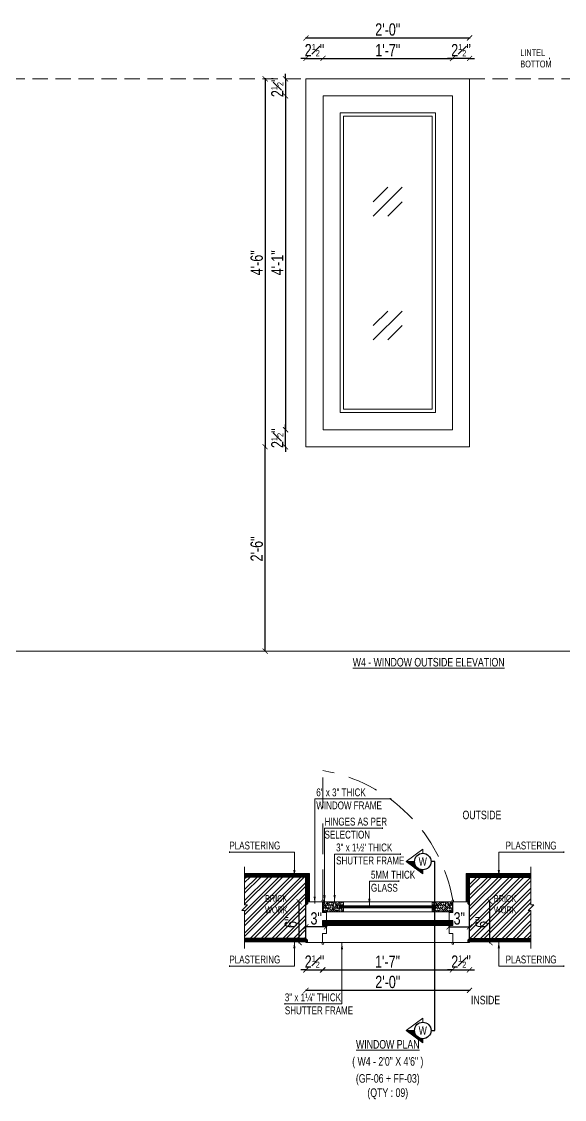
# Model space of a CAD drawing. Header units: inches. Extents: x 3365147 to 3374664, y 1380917 to 1384908.
# Drawn here: x 3372778.9 to 3372858.5, y 1381130.5 to 1381288.7 of the extents above; entities that cross this region are included whole.
import ezdxf
from ezdxf.enums import TextEntityAlignment as Align

# ---------------------------------------------------------------- set-up
doc = ezdxf.new("R2010")
doc.units = ezdxf.units.IN
doc.header["$LTSCALE"] = 18
doc.header["$MEASUREMENT"] = 0
doc.header["$PDSIZE"] = -1
for name, pattern in [('CONTINOUS', [0]), ('DASHDOT', [1, 0.5, -0.25, 0, -0.25]), ('HIDDEN', [0.375, 0.25, -0.125]), ('HIDDEN2', [0.1875, 0.125, -0.0625])]:
    doc.linetypes.add(name, pattern=pattern)
for name, color, linetype, lineweight in [('DETAIL-SECTION ARROW HATCH_BC', 252, 'CONTINOUS', 5), ('DETAIL-SECTION ARROW_BC', 1, 'CONTINOUS', 18), ('DETAIL-SECTION-00_BC', 2, 'DASHDOT', 25), ('DIM-03_BC', 1, 'Continuous', 9), ('FLOOR FINISHED LEVEL_BC', 1, 'Continuous', 20), ('GLASS-00_BC', 140, 'Continuous', 18), ('GLASS-HATCH_BC', 141, 'Continuous', 5), ('GRILL-00_BC', 150, 'CONTINOUS', 18), ('GRILL-HATCH_BC', 252, 'CONTINOUS', 5), ('LINTEL-00_BC', 41, 'HIDDEN2', 13), ('PLASTERING BAND HATCH_BC', 252, 'Continuous', 5), ('PLASTERING BAND-00_BC', 1, 'Continuous', 15), ('TEXT ARROW_BC', 4, 'Continuous', 13), ('TEXT-HEADING_BC', 2, 'Continuous', 25), ('TEXT_BC', 3, 'CONTINOUS', 18), ('TITLE TEXT-01_BC', 1, 'Continuous', 20), ('TITLE TEXT-02_BC', 3, 'Continuous', 18), ('TITLE TEXT-03_BC', 4, 'Continuous', 15), ('WALL-00_BC', 7, 'Continuous', 30), ('WALL-9 inch BRICK HATCH_BC', 22, 'Continuous', 0), ('WALL-ZIGZAG LINE_BC', 3, 'Continuous', 13), ('WINDOWS-00_BC', 30, 'Continuous', 18), ('WINDOWS-SHUTTER_BC', 40, 'Continuous', 9), ('WINDOWS-THIN_BC', 252, 'Continuous', 5)]:
    doc.layers.add(name, color=color, linetype=linetype, lineweight=lineweight)
doc.styles.add('BC-TEXT_GENERAL', font='swisscl.ttf')
doc.styles.add('BC-WALL_DIM', font='swisscl.ttf')
doc.styles.add('BC_ROOM _DIM', font='swisscl.ttf')
doc.styles.add('DIM_BC', font='swisscl.ttf')
doc.dimstyles.new('BC-RD2', dxfattribs={"dimscale": 0.8, "dimtxt": 6, "dimasz": 2.5, "dimexe": 4.5, "dimexo": 0, "dimgap": 1, "dimtad": 1, "dimdec": 4, "dimzin": 3, "dimdsep": 46, "dimlunit": 4, "dimtxsty": 'BC_ROOM _DIM', "dimblk": 'ARCHTICK', "dimcen": 0.0625, "dimdle": 0.25, "dimse1": 1, "dimse2": 1, "dimclrd": 8, "dimclre": 4, "dimclrt": 256, "dimadec": 0, "dimazin": 0, "dimtfac": 0.5, "dimtdec": 4, "dimtix": 1, "dimtofl": 0, "dimtmove": 2, "dimatfit": 2, "dimfxl": 0, "dimfrac": 1, "dimtolj": 1, "dimtzin": 1, "dimarcsym": 0})
doc.dimstyles.new('WALL DIM-02_BC', dxfattribs={"dimtxt": 4, "dimasz": 2, "dimexe": 4.5, "dimexo": 0, "dimgap": 1, "dimtad": 1, "dimdec": 1, "dimzin": 0, "dimdsep": 46, "dimlunit": 4, "dimtxsty": 'BC-WALL_DIM', "dimblk": 'ARCHTICK', "dimcen": 0.0625, "dimdle": 0.25, "dimse1": 1, "dimse2": 1, "dimclrd": 7, "dimclre": 4, "dimclrt": 256, "dimadec": 0, "dimazin": 0, "dimtfac": 0.5, "dimtdec": 1, "dimtix": 1, "dimtofl": 0, "dimtmove": 2, "dimatfit": 2, "dimfxl": 0, "dimfrac": 1, "dimtolj": 1, "dimtzin": 1, "dimlwd": -1, "dimarcsym": 0})

# ---------------------------------------------------------------- blocks, each defined once
blk = doc.blocks.new('ARCHTICK')
at = {"color": 0, "const_width": 0.15}
blk.add_lwpolyline([(-0.5, -0.5), (0.5, 0.5)], dxfattribs=at)
blk = doc.blocks.new('*D1512')
at = {"layer": 'Defpoints', "color": 0, "transparency": 16777216}
for p in [(3372820.59, 1381153.52), (3372823.09, 1381153.52), (3372823.09, 1381149.52)]:
    blk.add_point(p, dxfattribs=at)
at = {"layer": 'DIM-03_BC', "color": 254, "lineweight": -2, "transparency": 16777216}
for p, q in [((3372820.59, 1381149.52), (3372819.84, 1381149.52)), ((3372820.59, 1381149.52), (3372823.09, 1381149.52)), ((3372823.09, 1381149.52), (3372823.84, 1381149.52))]:
    blk.add_line(p, q, dxfattribs=at)
at = {"layer": 'DIM-03_BC', "color": 254, "lineweight": -2, "transparency": 16777216, "xscale": 0.75, "yscale": 0.75, "zscale": 0.75}
blk.add_blockref('ARCHTICK', (3372820.59, 1381149.52), dxfattribs=at)
at = {"layer": 'DIM-03_BC', "color": 254, "lineweight": -2, "transparency": 16777216, "xscale": 0.75, "yscale": 0.75, "zscale": 0.75, "rotation": 180}
blk.add_blockref('ARCHTICK', (3372823.09, 1381149.52), dxfattribs=at)
at = {"layer": 'DIM-03_BC', "transparency": 16777216, "insert": (3372821.84, 1381150.73), "char_height": 1.8, "attachment_point": 5, "style": 'BC_ROOM _DIM'}
blk.add_mtext('\\A1;2{\\H0.5x;\\S1#2;}"', dxfattribs=at)
blk = doc.blocks.new('_ArchTick')
at = {"color": 0, "linetype": 'ByBlock', "const_width": 0.15}
blk.add_lwpolyline([(-0.5, -0.5), (0.5, 0.5)], dxfattribs=at)
blk = doc.blocks.new('*D1513')
at = {"layer": 'Defpoints', "color": 0, "transparency": 16777216}
for p in [(3372819.59, 1381159.52), (3372820.84, 1381159.52), (3372820.59, 1381153.52)]:
    blk.add_point(p, dxfattribs=at)
at = {"layer": 'DIM-03_BC', "color": 254, "lineweight": -2, "transparency": 16777216}
blk.add_line((3372819.59, 1381153.45), (3372819.59, 1381159.6), dxfattribs=at)
at = {"layer": 'DIM-03_BC', "color": 254, "lineweight": -2, "transparency": 16777216, "xscale": 0.75, "yscale": 0.75, "zscale": 0.75}
for p, rotation in [((3372819.59, 1381159.52), 90), ((3372819.59, 1381153.52), 270)]:
    blk.add_blockref('ARCHTICK', p, dxfattribs=dict(at, rotation=rotation))
at = {"layer": 'DIM-03_BC', "transparency": 16777216, "insert": (3372818.37, 1381156.52), "char_height": 1.8, "attachment_point": 5, "rotation": 90, "style": 'BC_ROOM _DIM'}
blk.add_mtext('\\A1;6"', dxfattribs=at)
blk = doc.blocks.new('*D1514')
at = {"layer": 'Defpoints', "color": 0, "transparency": 16777216}
for p in [(3372820.59, 1381155.84), (3372820.59, 1381154.84), (3372823.59, 1381154.84)]:
    blk.add_point(p, dxfattribs=at)
at = {"layer": 'DIM-03_BC', "color": 254, "lineweight": -2, "transparency": 16777216}
blk.add_line((3372823.67, 1381155.84), (3372820.52, 1381155.84), dxfattribs=at)
at = {"layer": 'DIM-03_BC', "color": 254, "lineweight": -2, "transparency": 16777216, "xscale": 0.75, "yscale": 0.75, "zscale": 0.75, "rotation": 180}
blk.add_blockref('ARCHTICK', (3372820.59, 1381155.84), dxfattribs=at)
at = {"layer": 'DIM-03_BC', "color": 254, "lineweight": -2, "transparency": 16777216, "xscale": 0.75, "yscale": 0.75, "zscale": 0.75}
blk.add_blockref('ARCHTICK', (3372823.59, 1381155.84), dxfattribs=at)
at = {"layer": 'DIM-03_BC', "transparency": 16777216, "insert": (3372822.09, 1381157.06), "char_height": 1.8, "attachment_point": 5, "style": 'BC_ROOM _DIM'}
blk.add_mtext('\\A1;3"', dxfattribs=at)
blk = doc.blocks.new('*D1515')
at = {"layer": 'Defpoints', "color": 0, "transparency": 16777216}
for p in [(3372844.34, 1381159.52), (3372847.59, 1381159.52), (3372844.59, 1381153.52)]:
    blk.add_point(p, dxfattribs=at)
at = {"layer": 'DIM-03_BC', "color": 254, "lineweight": -2, "transparency": 16777216}
blk.add_line((3372847.59, 1381153.45), (3372847.59, 1381159.6), dxfattribs=at)
at = {"layer": 'DIM-03_BC', "color": 254, "lineweight": -2, "transparency": 16777216, "xscale": 0.75, "yscale": 0.75, "zscale": 0.75}
for p, rotation in [((3372847.59, 1381159.52), 90), ((3372847.59, 1381153.52), 270)]:
    blk.add_blockref('ARCHTICK', p, dxfattribs=dict(at, rotation=rotation))
at = {"layer": 'DIM-03_BC', "transparency": 16777216, "insert": (3372846.37, 1381156.52), "char_height": 1.8, "attachment_point": 5, "rotation": 90, "style": 'BC_ROOM _DIM'}
blk.add_mtext('\\A1;6"', dxfattribs=at)
blk = doc.blocks.new('*D1516')
at = {"layer": 'Defpoints', "color": 0, "transparency": 16777216}
for p in [(3372842.09, 1381153.52), (3372844.59, 1381153.52), (3372844.59, 1381149.52)]:
    blk.add_point(p, dxfattribs=at)
at = {"layer": 'DIM-03_BC', "color": 254, "lineweight": -2, "transparency": 16777216}
for p, q in [((3372842.09, 1381149.52), (3372841.34, 1381149.52)), ((3372842.09, 1381149.52), (3372844.59, 1381149.52)), ((3372844.59, 1381149.52), (3372845.34, 1381149.52))]:
    blk.add_line(p, q, dxfattribs=at)
at = {"layer": 'DIM-03_BC', "color": 254, "lineweight": -2, "transparency": 16777216, "xscale": 0.75, "yscale": 0.75, "zscale": 0.75}
blk.add_blockref('ARCHTICK', (3372842.09, 1381149.52), dxfattribs=at)
at = {"layer": 'DIM-03_BC', "color": 254, "lineweight": -2, "transparency": 16777216, "xscale": 0.75, "yscale": 0.75, "zscale": 0.75, "rotation": 180}
blk.add_blockref('ARCHTICK', (3372844.59, 1381149.52), dxfattribs=at)
at = {"layer": 'DIM-03_BC', "transparency": 16777216, "insert": (3372843.34, 1381150.73), "char_height": 1.8, "attachment_point": 5, "style": 'BC_ROOM _DIM'}
blk.add_mtext('\\A1;2{\\H0.5x;\\S1#2;}"', dxfattribs=at)
blk = doc.blocks.new('*D1517')
at = {"layer": 'Defpoints', "color": 0, "transparency": 16777216}
for p in [(3372823.09, 1381283.3), (3372820.59, 1381280.3), (3372823.09, 1381277.8)]:
    blk.add_point(p, dxfattribs=at)
at = {"layer": 'DIM-03_BC', "color": 254, "lineweight": -2, "transparency": 16777216}
for p, q in [((3372820.59, 1381283.3), (3372819.84, 1381283.3)), ((3372820.59, 1381283.3), (3372823.09, 1381283.3)), ((3372823.09, 1381283.3), (3372823.84, 1381283.3))]:
    blk.add_line(p, q, dxfattribs=at)
at = {"layer": 'DIM-03_BC', "color": 254, "lineweight": -2, "transparency": 16777216, "xscale": 0.75, "yscale": 0.75, "zscale": 0.75}
blk.add_blockref('ARCHTICK', (3372820.59, 1381283.3), dxfattribs=at)
at = {"layer": 'DIM-03_BC', "color": 254, "lineweight": -2, "transparency": 16777216, "xscale": 0.75, "yscale": 0.75, "zscale": 0.75, "rotation": 180}
blk.add_blockref('ARCHTICK', (3372823.09, 1381283.3), dxfattribs=at)
at = {"layer": 'DIM-03_BC', "transparency": 16777216, "insert": (3372821.84, 1381284.51), "char_height": 1.8, "attachment_point": 5, "style": 'BC_ROOM _DIM'}
blk.add_mtext('\\A1;2{\\H0.5x;\\S1#2;}"', dxfattribs=at)
blk = doc.blocks.new('*D1518')
at = {"layer": 'Defpoints', "color": 0, "transparency": 16777216}
for p in [(3372842.09, 1381283.3), (3372823.09, 1381277.8), (3372842.09, 1381277.8)]:
    blk.add_point(p, dxfattribs=at)
at = {"layer": 'DIM-03_BC', "color": 254, "lineweight": -2, "transparency": 16777216}
blk.add_line((3372823.02, 1381283.3), (3372842.17, 1381283.3), dxfattribs=at)
at = {"layer": 'DIM-03_BC', "color": 254, "lineweight": -2, "transparency": 16777216, "xscale": 0.75, "yscale": 0.75, "zscale": 0.75, "rotation": 180}
blk.add_blockref('ARCHTICK', (3372823.09, 1381283.3), dxfattribs=at)
at = {"layer": 'DIM-03_BC', "color": 254, "lineweight": -2, "transparency": 16777216, "xscale": 0.75, "yscale": 0.75, "zscale": 0.75}
blk.add_blockref('ARCHTICK', (3372842.09, 1381283.3), dxfattribs=at)
at = {"layer": 'DIM-03_BC', "transparency": 16777216, "insert": (3372832.59, 1381284.5), "char_height": 1.8, "attachment_point": 5, "style": 'BC_ROOM _DIM'}
blk.add_mtext('\\A1;1\'-7"', dxfattribs=at)
blk = doc.blocks.new('*D1519')
at = {"layer": 'Defpoints', "color": 0, "transparency": 16777216}
for p in [(3372844.59, 1381286.3), (3372820.59, 1381280.3), (3372844.59, 1381280.3)]:
    blk.add_point(p, dxfattribs=at)
at = {"layer": 'DIM-03_BC', "color": 254, "lineweight": -2, "transparency": 16777216}
blk.add_line((3372820.52, 1381286.3), (3372844.67, 1381286.3), dxfattribs=at)
at = {"layer": 'DIM-03_BC', "color": 254, "lineweight": -2, "transparency": 16777216, "xscale": 0.75, "yscale": 0.75, "zscale": 0.75, "rotation": 180}
blk.add_blockref('ARCHTICK', (3372820.59, 1381286.3), dxfattribs=at)
at = {"layer": 'DIM-03_BC', "color": 254, "lineweight": -2, "transparency": 16777216, "xscale": 0.75, "yscale": 0.75, "zscale": 0.75}
blk.add_blockref('ARCHTICK', (3372844.59, 1381286.3), dxfattribs=at)
at = {"layer": 'DIM-03_BC', "transparency": 16777216, "insert": (3372832.59, 1381287.53), "char_height": 1.8, "attachment_point": 5, "style": 'BC_ROOM _DIM'}
blk.add_mtext('\\A1;2\'-0"', dxfattribs=at)
blk = doc.blocks.new('*D1520')
at = {"layer": 'Defpoints', "color": 0, "transparency": 16777216}
for p in [(3372820.59, 1381280.3), (3372817.59, 1381277.8), (3372823.09, 1381277.8)]:
    blk.add_point(p, dxfattribs=at)
at = {"layer": 'DIM-03_BC', "color": 254, "lineweight": -2, "transparency": 16777216}
for p, q in [((3372817.59, 1381280.3), (3372817.59, 1381281.05)), ((3372817.59, 1381280.3), (3372817.59, 1381277.8)), ((3372817.59, 1381277.8), (3372817.59, 1381277.05))]:
    blk.add_line(p, q, dxfattribs=at)
at = {"layer": 'DIM-03_BC', "color": 254, "lineweight": -2, "transparency": 16777216, "xscale": 0.75, "yscale": 0.75, "zscale": 0.75}
for p, rotation in [((3372817.59, 1381280.3), 270), ((3372817.59, 1381277.8), 90)]:
    blk.add_blockref('ARCHTICK', p, dxfattribs=dict(at, rotation=rotation))
at = {"layer": 'DIM-03_BC', "transparency": 16777216, "insert": (3372816.39, 1381279.05), "char_height": 1.8, "attachment_point": 5, "rotation": 90, "style": 'BC_ROOM _DIM'}
blk.add_mtext('\\A1;2{\\H0.5x;\\S1#2;}"', dxfattribs=at)
blk = doc.blocks.new('*D1521')
at = {"layer": 'Defpoints', "color": 0, "transparency": 16777216}
for p in [(3372823.09, 1381277.8), (3372817.59, 1381228.8), (3372823.09, 1381228.8)]:
    blk.add_point(p, dxfattribs=at)
at = {"layer": 'DIM-03_BC', "color": 254, "lineweight": -2, "transparency": 16777216}
blk.add_line((3372817.59, 1381277.88), (3372817.59, 1381228.73), dxfattribs=at)
at = {"layer": 'DIM-03_BC', "color": 254, "lineweight": -2, "transparency": 16777216, "xscale": 0.75, "yscale": 0.75, "zscale": 0.75}
for p, rotation in [((3372817.59, 1381277.8), 90), ((3372817.59, 1381228.8), 270)]:
    blk.add_blockref('ARCHTICK', p, dxfattribs=dict(at, rotation=rotation))
at = {"layer": 'DIM-03_BC', "transparency": 16777216, "insert": (3372816.39, 1381253.3), "char_height": 1.8, "attachment_point": 5, "rotation": 90, "style": 'BC_ROOM _DIM'}
blk.add_mtext('\\A1;4\'-1"', dxfattribs=at)
blk = doc.blocks.new('*D1522')
at = {"layer": 'Defpoints', "color": 0, "transparency": 16777216}
for p in [(3372820.59, 1381280.3), (3372814.59, 1381226.3), (3372820.59, 1381226.3)]:
    blk.add_point(p, dxfattribs=at)
at = {"layer": 'DIM-03_BC', "color": 254, "lineweight": -2, "transparency": 16777216}
blk.add_line((3372814.59, 1381280.38), (3372814.59, 1381226.23), dxfattribs=at)
at = {"layer": 'DIM-03_BC', "color": 254, "lineweight": -2, "transparency": 16777216, "xscale": 0.75, "yscale": 0.75, "zscale": 0.75}
for p, rotation in [((3372814.59, 1381280.3), 90), ((3372814.59, 1381226.3), 270)]:
    blk.add_blockref('ARCHTICK', p, dxfattribs=dict(at, rotation=rotation))
at = {"layer": 'DIM-03_BC', "transparency": 16777216, "insert": (3372813.37, 1381253.3), "char_height": 1.8, "attachment_point": 5, "rotation": 90, "style": 'BC_ROOM _DIM'}
blk.add_mtext('\\A1;4\'-6"', dxfattribs=at)
blk = doc.blocks.new('*D1523')
at = {"layer": 'Defpoints', "color": 0, "transparency": 16777216}
for p in [(3372817.59, 1381228.8), (3372823.09, 1381228.8), (3372820.59, 1381226.3)]:
    blk.add_point(p, dxfattribs=at)
at = {"layer": 'DIM-03_BC', "color": 254, "lineweight": -2, "transparency": 16777216}
for p, q in [((3372817.59, 1381228.8), (3372817.59, 1381229.55)), ((3372817.59, 1381226.3), (3372817.59, 1381228.8)), ((3372817.59, 1381226.3), (3372817.59, 1381225.55))]:
    blk.add_line(p, q, dxfattribs=at)
at = {"layer": 'DIM-03_BC', "color": 254, "lineweight": -2, "transparency": 16777216, "xscale": 0.75, "yscale": 0.75, "zscale": 0.75}
for p, rotation in [((3372817.59, 1381228.8), 270), ((3372817.59, 1381226.3), 90)]:
    blk.add_blockref('ARCHTICK', p, dxfattribs=dict(at, rotation=rotation))
at = {"layer": 'DIM-03_BC', "transparency": 16777216, "insert": (3372816.39, 1381227.55), "char_height": 1.8, "attachment_point": 5, "rotation": 90, "style": 'BC_ROOM _DIM'}
blk.add_mtext('\\A1;2{\\H0.5x;\\S1#2;}"', dxfattribs=at)
blk = doc.blocks.new('*D1524')
at = {"layer": 'Defpoints', "color": 0, "transparency": 16777216}
for p in [(3372814.59, 1381226.3), (3372820.59, 1381226.3), (3372820.59, 1381196.3)]:
    blk.add_point(p, dxfattribs=at)
at = {"layer": 'DIM-03_BC', "color": 254, "lineweight": -2, "transparency": 16777216}
blk.add_line((3372814.59, 1381196.23), (3372814.59, 1381226.38), dxfattribs=at)
at = {"layer": 'DIM-03_BC', "color": 254, "lineweight": -2, "transparency": 16777216, "xscale": 0.75, "yscale": 0.75, "zscale": 0.75}
for p, rotation in [((3372814.59, 1381226.3), 90), ((3372814.59, 1381196.3), 270)]:
    blk.add_blockref('ARCHTICK', p, dxfattribs=dict(at, rotation=rotation))
at = {"layer": 'DIM-03_BC', "transparency": 16777216, "insert": (3372813.37, 1381211.3), "char_height": 1.8, "attachment_point": 5, "rotation": 90, "style": 'BC_ROOM _DIM'}
blk.add_mtext('\\A1;2\'-6"', dxfattribs=at)
blk = doc.blocks.new('*D1525')
at = {"layer": 'Defpoints', "color": 0, "transparency": 16777216}
for p in [(3372842.09, 1381283.3), (3372844.59, 1381280.3), (3372842.09, 1381277.8)]:
    blk.add_point(p, dxfattribs=at)
at = {"layer": 'DIM-03_BC', "color": 254, "lineweight": -2, "transparency": 16777216}
for p, q in [((3372842.09, 1381283.3), (3372841.34, 1381283.3)), ((3372844.59, 1381283.3), (3372842.09, 1381283.3)), ((3372844.59, 1381283.3), (3372845.34, 1381283.3))]:
    blk.add_line(p, q, dxfattribs=at)
at = {"layer": 'DIM-03_BC', "color": 254, "lineweight": -2, "transparency": 16777216, "xscale": 0.75, "yscale": 0.75, "zscale": 0.75}
blk.add_blockref('ARCHTICK', (3372842.09, 1381283.3), dxfattribs=at)
at = {"layer": 'DIM-03_BC', "color": 254, "lineweight": -2, "transparency": 16777216, "xscale": 0.75, "yscale": 0.75, "zscale": 0.75, "rotation": 180}
blk.add_blockref('ARCHTICK', (3372844.59, 1381283.3), dxfattribs=at)
at = {"layer": 'DIM-03_BC', "transparency": 16777216, "insert": (3372843.34, 1381284.51), "char_height": 1.8, "attachment_point": 5, "style": 'BC_ROOM _DIM'}
blk.add_mtext('\\A1;2{\\H0.5x;\\S1#2;}"', dxfattribs=at)
blk = doc.blocks.new('*D1505')
at = {"layer": 'Defpoints', "color": 0, "transparency": 16777216}
for p in [(3372820.59, 1381153.52), (3372844.59, 1381153.52), (3372844.59, 1381146.52)]:
    blk.add_point(p, dxfattribs=at)
at = {"layer": 'DIM-03_BC', "color": 254, "lineweight": -2, "transparency": 16777216}
blk.add_line((3372820.52, 1381146.52), (3372844.67, 1381146.52), dxfattribs=at)
at = {"layer": 'DIM-03_BC', "color": 254, "lineweight": -2, "transparency": 16777216, "xscale": 0.75, "yscale": 0.75, "zscale": 0.75, "rotation": 180}
blk.add_blockref('ARCHTICK', (3372820.59, 1381146.52), dxfattribs=at)
at = {"layer": 'DIM-03_BC', "color": 254, "lineweight": -2, "transparency": 16777216, "xscale": 0.75, "yscale": 0.75, "zscale": 0.75}
blk.add_blockref('ARCHTICK', (3372844.59, 1381146.52), dxfattribs=at)
at = {"layer": 'DIM-03_BC', "transparency": 16777216, "insert": (3372832.59, 1381147.74), "char_height": 1.8, "attachment_point": 5, "style": 'BC_ROOM _DIM'}
blk.add_mtext('\\A1;2\'-0"', dxfattribs=at)
blk = doc.blocks.new('*U1485')
at = {"layer": 'DETAIL-SECTION ARROW HATCH_BC', "linetype": 'Continuous'}
h = blk.add_hatch(dxfattribs=at)
h.set_pattern_fill('ANSI31', color=256, scale=0.064516, angle=-270, style=0)
h.set_pattern_definition([(135, (8.431633, 21.679937), (-0.0057024626, -0.0057024626), [])])
h.paths.add_polyline_path([(-0.287, 3.677), (-0.287, 3.774, -0.414214), (-0.481, 3.967), (-0.674, 3.967)])
h = blk.add_hatch(dxfattribs=at)
h.set_pattern_fill('ANSI31', color=256, scale=0.064516, angle=-270, style=0)
h.set_pattern_definition([(135, (8.431633, 17.712754), (-0.0057024626, -0.0057024626), [])])
h.paths.add_polyline_path([(-0.287, -0.29), (-0.287, -0.194, -0.414214), (-0.481, 0), (-0.674, 0)])
at = {"linetype": 'Continuous'}
for p, q in [((0, 3.967), (-0.094, 3.967)), ((-0.094, 0), (0, 0))]:
    blk.add_line(p, q, dxfattribs=at)
blk.add_line((0, 0), (0, 3.967))
at = {"linetype": 'CONTINOUS'}
for centre in [(-0.287, 3.967), (-0.287, 0)]:
    blk.add_circle(centre, 0.194, dxfattribs=at)
at = {"layer": 'DETAIL-SECTION ARROW_BC'}
for p, q in [((-0.481, 3.967), (-0.674, 3.967)), ((-0.481, 0), (-0.674, 0))]:
    blk.add_line(p, q, dxfattribs=at)
for points in [[(-0.287, 4.161), (-0.287, 4.258), (-0.674, 3.967), (-0.287, 3.677), (-0.287, 3.774)], [(-0.287, 0.194), (-0.287, 0.29), (-0.674, 0), (-0.287, -0.29), (-0.287, -0.194)]]:
    blk.add_lwpolyline(points, dxfattribs=at)
at = {"linetype": 'CONTINOUS', "style": 'DIM_BC'}
for tag, p in [('2', (-0.287, 3.967)), ('1', (-0.287, 0))]:
    blk.add_attdef(tag, text='', height=0.2, rotation=360, dxfattribs=at).set_placement(p, align=Align.MIDDLE_CENTER)
blk = doc.blocks.new('*D1535')
at = {"layer": 'Defpoints', "color": 0, "transparency": 16777216}
for p in [(3372844.59, 1381155.84), (3372841.59, 1381154.84), (3372844.59, 1381154.84)]:
    blk.add_point(p, dxfattribs=at)
at = {"layer": 'DIM-03_BC', "color": 254, "lineweight": -2, "transparency": 16777216}
blk.add_line((3372841.52, 1381155.84), (3372844.67, 1381155.84), dxfattribs=at)
at = {"layer": 'DIM-03_BC', "color": 254, "lineweight": -2, "transparency": 16777216, "xscale": 0.75, "yscale": 0.75, "zscale": 0.75, "rotation": 180}
blk.add_blockref('ARCHTICK', (3372841.59, 1381155.84), dxfattribs=at)
at = {"layer": 'DIM-03_BC', "color": 254, "lineweight": -2, "transparency": 16777216, "xscale": 0.75, "yscale": 0.75, "zscale": 0.75}
blk.add_blockref('ARCHTICK', (3372844.59, 1381155.84), dxfattribs=at)
at = {"layer": 'DIM-03_BC', "transparency": 16777216, "insert": (3372843.09, 1381157.06), "char_height": 1.8, "attachment_point": 5, "style": 'BC_ROOM _DIM'}
blk.add_mtext('\\A1;3"', dxfattribs=at)
blk = doc.blocks.new('*D1536')
at = {"layer": 'Defpoints', "color": 0, "transparency": 16777216}
for p in [(3372823.03, 1381154.84), (3372842.09, 1381153.52), (3372842.09, 1381149.52)]:
    blk.add_point(p, dxfattribs=at)
at = {"layer": 'DIM-03_BC', "color": 254, "lineweight": -2, "transparency": 16777216}
blk.add_line((3372822.96, 1381149.52), (3372842.17, 1381149.52), dxfattribs=at)
at = {"layer": 'DIM-03_BC', "color": 254, "lineweight": -2, "transparency": 16777216, "xscale": 0.75, "yscale": 0.75, "zscale": 0.75, "rotation": 180}
blk.add_blockref('ARCHTICK', (3372823.03, 1381149.52), dxfattribs=at)
at = {"layer": 'DIM-03_BC', "color": 254, "lineweight": -2, "transparency": 16777216, "xscale": 0.75, "yscale": 0.75, "zscale": 0.75}
blk.add_blockref('ARCHTICK', (3372842.09, 1381149.52), dxfattribs=at)
at = {"layer": 'DIM-03_BC', "transparency": 16777216, "insert": (3372832.56, 1381150.72), "char_height": 1.8, "attachment_point": 5, "style": 'BC_ROOM _DIM'}
blk.add_mtext('\\A1;1\'-7"', dxfattribs=at)

msp = doc.modelspace()

# ---------------------------------------------------------------- hatches: boundary and pattern name
at = {"layer": 'GLASS-HATCH_BC', "transparency": 33554687}
h = msp.add_hatch(dxfattribs=at)
h.set_pattern_fill('ANSI31', color=256, scale=0.75, angle=-180)
h.set_pattern_definition([(225, (3131453.86494, 1277056.63047), (0.066291260736, -0.066291260736), [])])
h.paths.add_polyline_path([(3372839.59417, 1381158.64796), (3372839.59417, 1381158.89796), (3372825.59417, 1381158.89796), (3372825.59417, 1381158.64796)])
at = {"layer": 'GRILL-HATCH_BC', "transparency": 33554687}
h = msp.add_hatch(dxfattribs=at)
h.set_pattern_fill('ANSI31', color=256)
h.set_pattern_definition([(45, (3614284.91949, 1485260.47795), (-0.08838834765, 0.08838834765), [])])
h.paths.add_polyline_path([(3372842.15667, 1381156.02296), (3372842.15667, 1381156.77296), (3372823.03167, 1381156.77296), (3372823.03167, 1381156.02296)])
at = {"layer": 'PLASTERING BAND HATCH_BC', "transparency": 33554687}
h = msp.add_hatch(dxfattribs=at)
h.set_pattern_fill('ANSI31', color=256)
h.set_pattern_definition([(45, (3372816.86915, 1381153.9178), (-0.0883883, 0.0883883), [])])
h.paths.add_polyline_path([(3372811.59417, 1381154.14796), (3372811.59417, 1381153.64796), (3372820.59417, 1381153.64796), (3372820.83417, 1381153.64796), (3372820.83417, 1381153.89796), (3372820.59417, 1381154.14796)])
h.paths.add_polyline_path([(3372820.59417, 1381159.02296), (3372820.84417, 1381159.27296), (3372820.84417, 1381159.52296), (3372821.09417, 1381159.52296), (3372821.09417, 1381163.64796), (3372811.59417, 1381163.64796), (3372811.59417, 1381163.14796), (3372820.59417, 1381163.14796)])
h = msp.add_hatch(dxfattribs=at)
h.set_pattern_fill('ANSI31', color=256, angle=90)
h.set_pattern_definition([(135, (3373981.14113, 1384356.33657), (-0.0883883476, -0.0883883476), [])])
h.paths.add_polyline_path([(3372844.34417, 1381159.27296), (3372844.59417, 1381159.02296), (3372844.59417, 1381163.14796), (3372853.59417, 1381163.14796), (3372853.59417, 1381163.64796), (3372844.09417, 1381163.64796), (3372844.09417, 1381159.52296), (3372844.34417, 1381159.52296)])
h = msp.add_hatch(dxfattribs=at)
h.set_pattern_fill('ANSI31', color=256)
h.set_pattern_definition([(45, (3373981.14113, 1384356.33657), (-0.0883883476, 0.0883883476), [])])
h.paths.add_polyline_path([(3372853.59417, 1381154.14796), (3372844.59417, 1381154.14796), (3372844.35417, 1381153.89796), (3372844.35417, 1381153.64796), (3372844.59417, 1381153.64796), (3372853.59417, 1381153.64796)])
at = {"layer": 'WALL-9 inch BRICK HATCH_BC', "transparency": 33554687}
h = msp.add_hatch(dxfattribs=at)
h.set_pattern_fill('ANSI32', color=256, scale=3)
h.set_pattern_definition([(45, (3373619.5105, 1378303.5684), (-0.79549513, 0.79549513), []), (45, (3373620.0408, 1378303.5684), (-0.79549513, 0.79549513), [])])
h.paths.add_polyline_path([(3372811.17229, 1381158.22608), (3372811.59417, 1381158.22608), (3372811.59417, 1381154.14796), (3372820.59417, 1381154.14796), (3372820.59417, 1381163.14796), (3372811.59417, 1381163.14796), (3372811.59417, 1381159.06983), (3372812.01604, 1381159.06983)])
h = msp.add_hatch(dxfattribs=at)
h.set_pattern_fill('ANSI32', color=256, scale=3)
h.set_pattern_definition([(45, (3372458.9635, 1375101.3798), (-0.79549513, 0.79549513), []), (45, (3372459.4939, 1375101.3798), (-0.79549513, 0.79549513), [])])
h.paths.add_polyline_path([(3372853.59417, 1381158.22608), (3372853.17229, 1381158.22608), (3372854.01604, 1381159.06983), (3372853.59417, 1381159.06983), (3372853.59417, 1381163.14796), (3372844.59417, 1381163.14796), (3372844.59417, 1381154.14796), (3372853.59417, 1381154.14796)])
at = {"layer": 'WINDOWS-THIN_BC', "transparency": 33554687}
h = msp.add_hatch(dxfattribs=at)
h.set_pattern_fill('GOST_WOOD', color=256, scale=0.1, angle=45)
h.set_pattern_definition([(135, (3614292.2945, 1485260.97795), (0.4242640687, 0.4242640687), [1, -0.2]), (135, (3614292.57733, 1485260.97795), (0.4242640687, 0.4242640687), [0.6, -0.15, 0.3, -0.15]), (135, (3614292.9309, 1485260.90724), (0.4242640687, 0.4242640687), [1, -0.2])])
h.paths.add_polyline_path([(3372823.09417, 1381158.02296), (3372826.09417, 1381158.02296), (3372826.09417, 1381158.58546), (3372825.53167, 1381158.58546), (3372825.53167, 1381158.96046), (3372826.09417, 1381158.96046), (3372826.09417, 1381159.52296), (3372823.09417, 1381159.52296)])
h = msp.add_hatch(dxfattribs=at)
h.set_pattern_fill('GOST_WOOD', color=256, scale=0.1, angle=45)
h.set_pattern_definition([(135, (3614271.4195, 1485260.97795), (0.4242640687, 0.4242640687), [1, -0.2]), (135, (3614271.70233, 1485260.97795), (0.4242640687, 0.4242640687), [0.6, -0.15, 0.3, -0.15]), (135, (3614272.0559, 1485260.90724), (0.4242640687, 0.4242640687), [1, -0.2])])
h.paths.add_polyline_path([(3372842.09417, 1381158.02296), (3372839.09417, 1381158.02296), (3372839.09417, 1381158.58546), (3372839.65667, 1381158.58546), (3372839.65667, 1381158.96046), (3372839.09417, 1381158.96046), (3372839.09417, 1381159.52296), (3372842.09417, 1381159.52296)])

# ---------------------------------------------------------------- linework, layer by layer
at = {"layer": 'FLOOR FINISHED LEVEL_BC', "transparency": 33554687}
msp.add_line((3372405.85388, 1381196.30423), (3373535.04431, 1381196.30423), dxfattribs=at)
at = {"layer": 'GLASS-00_BC', "transparency": 33554687}
for p, q in [((3372830.47285, 1381260.13818), (3372834.71549, 1381264.38082)), ((3372830.47285, 1381262.2595), (3372832.59417, 1381264.38082)), ((3372832.59417, 1381260.13818), (3372834.71549, 1381262.2595)), ((3372830.47285, 1381241.97868), (3372834.71549, 1381246.22132)), ((3372830.47285, 1381244.1), (3372832.59417, 1381246.22132)), ((3372832.59417, 1381241.97868), (3372834.71549, 1381244.1))]:
    msp.add_line(p, q, dxfattribs=at)
msp.add_lwpolyline([(3372825.59417, 1381158.89796), (3372839.59417, 1381158.89796), (3372839.59417, 1381158.64796), (3372825.59417, 1381158.64796)], close=True, dxfattribs=at)
at = {"layer": 'GRILL-00_BC', "transparency": 33554687}
for p, q in [((3372823.03167, 1381156.77296), (3372842.15667, 1381156.77296)), ((3372823.03167, 1381156.02296), (3372823.03167, 1381156.77296)), ((3372823.03167, 1381156.02296), (3372842.15667, 1381156.02296)), ((3372842.15667, 1381156.02296), (3372842.15667, 1381156.77296)), ((3372842.15667, 1381156.02296), (3372842.15667, 1381156.77296))]:
    msp.add_line(p, q, dxfattribs=at)
at = {"layer": 'LINTEL-00_BC', "transparency": 33554687}
msp.add_line((3372405.85388, 1381280.30423), (3373535.04431, 1381280.30423), dxfattribs=at)
at = {"layer": 'PLASTERING BAND-00_BC', "transparency": 33554687}
for p, q in [((3372821.09417, 1381163.64796), (3372811.59417, 1381163.64796)), ((3372821.09417, 1381159.52296), (3372821.09417, 1381163.64796)), ((3372844.09417, 1381159.52296), (3372844.09417, 1381163.64796)), ((3372844.09417, 1381163.64796), (3372853.59417, 1381163.64796)), ((3372820.59417, 1381153.64796), (3372811.59417, 1381153.64796)), ((3372844.59417, 1381153.64796), (3372853.59417, 1381153.64796))]:
    msp.add_line(p, q, dxfattribs=at)
at = {"layer": 'TEXT ARROW_BC', "transparency": 33554687}
for p, q in [((3372856.32212, 1381283.40423), (3372856.32212, 1381283.20423)), ((3372833.03245, 1381174.70922), (3372833.03245, 1381174.50922)), ((3372831.81718, 1381170.41642), (3372831.81718, 1381170.21642)), ((3372809.35188, 1381166.90637), (3372809.35188, 1381166.70637)), ((3372834.45553, 1381166.62296), (3372834.45553, 1381166.42296)), ((3372858.42828, 1381166.90637), (3372858.42828, 1381166.70637)), ((3372834.20237, 1381162.62296), (3372834.20237, 1381162.42296)), ((3372809.35188, 1381150.17735), (3372809.35188, 1381149.97735)), ((3372858.42828, 1381150.17735), (3372858.42828, 1381149.97735)), ((3372817.49098, 1381144.62296), (3372817.49098, 1381144.42296))]:
    msp.add_line(p, q, dxfattribs=at)
msp.add_lwpolyline([(3372851.77002, 1381280.30423, 0, 0.2, 0), (3372851.77002, 1381281.00423, 0, 0, 0), (3372851.77002, 1381283.30423, 0, 0, 0), (3372856.32212, 1381283.30423, 0, 0, 0)], format="xyseb", dxfattribs=at)
at = {"layer": 'WALL-00_BC', "transparency": 33554687}
for p, q in [((3372820.59417, 1381163.14796), (3372811.59417, 1381163.14796)), ((3372820.59417, 1381154.14796), (3372820.59417, 1381163.14796)), ((3372844.59417, 1381154.14796), (3372844.59417, 1381163.14796)), ((3372844.59417, 1381163.14796), (3372853.59417, 1381163.14796)), ((3372820.59417, 1381154.14796), (3372811.59417, 1381154.14796)), ((3372844.59417, 1381154.14796), (3372853.59417, 1381154.14796))]:
    msp.add_line(p, q, dxfattribs=at)
at = {"layer": 'WALL-ZIGZAG LINE_BC', "transparency": 33554687}
for points in [[(3372811.59417, 1381164.64796), (3372811.59417, 1381159.06983), (3372812.01604, 1381159.06983), (3372811.17229, 1381158.22608), (3372811.59417, 1381158.22608), (3372811.59417, 1381152.64796)], [(3372853.59417, 1381164.64796), (3372853.59417, 1381159.06983), (3372854.01604, 1381159.06983), (3372853.17229, 1381158.22608), (3372853.59417, 1381158.22608), (3372853.59417, 1381152.64796)]]:
    msp.add_lwpolyline(points, dxfattribs=at)
at = {"layer": 'WINDOWS-00_BC', "transparency": 33554687}
for points in [[(3372820.59417, 1381280.30423), (3372844.59417, 1381280.30423), (3372844.59417, 1381226.30423), (3372820.59417, 1381226.30423)], [(3372823.09417, 1381277.80423), (3372842.09417, 1381277.80423), (3372842.09417, 1381228.80423), (3372823.09417, 1381228.80423)]]:
    msp.add_lwpolyline(points, close=True, dxfattribs=at)
for points in [[(3372823.59417, 1381156.77296), (3372823.59417, 1381157.96046), (3372823.03167, 1381157.96046), (3372823.03167, 1381159.52296), (3372820.84417, 1381159.52296), (3372820.84417, 1381159.27296), (3372820.59417, 1381159.02296), (3372820.59417, 1381154.14796), (3372820.83417, 1381153.89796), (3372820.83417, 1381153.64796), (3372820.59417, 1381153.64796), (3372820.59417, 1381153.52296), (3372820.59417, 1381153.52296), (3372820.59417, 1381153.52296), (3372823.03167, 1381153.52296), (3372823.03167, 1381154.83546), (3372823.59417, 1381154.83546), (3372823.59417, 1381156.02296)], [(3372841.59417, 1381156.77296), (3372841.59417, 1381157.96046), (3372842.15667, 1381157.96046), (3372842.15667, 1381159.52296), (3372844.34417, 1381159.52296), (3372844.34417, 1381159.27296), (3372844.59417, 1381159.02296), (3372844.59417, 1381154.14796), (3372844.35417, 1381153.89796), (3372844.35417, 1381153.64796), (3372844.59417, 1381153.64796), (3372844.59417, 1381153.52296), (3372844.59417, 1381153.52296), (3372844.59417, 1381153.52296), (3372842.15667, 1381153.52296), (3372842.15667, 1381154.83546), (3372841.59417, 1381154.83546), (3372841.59417, 1381156.02296)]]:
    msp.add_lwpolyline(points, dxfattribs=at)
for centre in [(3372823.06292, 1381159.64796), (3372842.12542, 1381159.64796), (3372823.06292, 1381153.39796), (3372842.12542, 1381153.39796)]:
    msp.add_circle(centre, 0.125, dxfattribs=at)
at = {"layer": 'WINDOWS-SHUTTER_BC', "linetype": 'HIDDEN', "transparency": 33554687}
msp.add_line((3372823.06292, 1381159.77296), (3372823.06292, 1381178.78063), dxfattribs=at)
at = {"layer": 'WINDOWS-SHUTTER_BC', "transparency": 33554687}
for points in [[(3372839.59417, 1381231.30423), (3372825.59417, 1381231.30423), (3372825.59417, 1381275.30423), (3372839.59417, 1381275.30423), (3372839.59417, 1381231.30423)], [(3372839.09417, 1381231.80423), (3372826.09417, 1381231.80423), (3372826.09417, 1381274.80423), (3372839.09417, 1381274.80423), (3372839.09417, 1381231.80423)]]:
    msp.add_lwpolyline(points, dxfattribs=at)
for points in [[(3372826.09417, 1381159.52296), (3372826.09417, 1381158.96046), (3372825.53167, 1381158.96046), (3372825.53167, 1381158.58546), (3372826.09417, 1381158.58546), (3372826.09417, 1381158.02296), (3372823.09417, 1381158.02296), (3372823.09417, 1381159.52296)], [(3372839.09417, 1381159.52296), (3372839.09417, 1381158.96046), (3372839.65667, 1381158.96046), (3372839.65667, 1381158.58546), (3372839.09417, 1381158.58546), (3372839.09417, 1381158.02296), (3372842.09417, 1381158.02296), (3372842.09417, 1381159.52296)]]:
    msp.add_lwpolyline(points, close=True, dxfattribs=at)
at = {"layer": 'WINDOWS-SHUTTER_BC', "linetype": 'HIDDEN', "transparency": 33554687}
msp.add_arc((3372819.12793, 1381155.77172), 23.34297, 9.8698694, 80.2951666, dxfattribs=at)
at = {"layer": 'WINDOWS-THIN_BC', "transparency": 33554687}
for p, q in [((3372839.09417, 1381159.52296), (3372826.09417, 1381159.52296)), ((3372839.09417, 1381158.02296), (3372826.09417, 1381158.02296)), ((3372842.15667, 1381153.52296), (3372823.06292, 1381153.52296))]:
    msp.add_line(p, q, dxfattribs=at)

# ---------------------------------------------------------------- block references
at = {"layer": 'DETAIL-SECTION-00_BC', "transparency": 33554687, "xscale": 6.249218847644045, "yscale": 6.249218847644045, "zscale": 6.249218847644045}
msp.add_blockref('*U1485', (3372839.52225, 1381140.62652), dxfattribs=at).add_auto_attribs({'2': 'W', '1': 'W'})

# ---------------------------------------------------------------- texts
at = {"layer": 'TEXT-HEADING_BC', "transparency": 33554687, "char_height": 1.25, "attachment_point": 2, "style": 'BC-TEXT_GENERAL'}
for s, insert in [('OUTSIDE', (3372846.4076, 1381172.8836)), ('INSIDE', (3372846.94525, 1381145.71163))]:
    msp.add_mtext(s, dxfattribs=dict(at, insert=insert))
at = {"layer": 'TEXT_BC', "transparency": 33554687, "attachment_point": 4, "style": 'BC-TEXT_GENERAL'}
for s, insert, char_height in [('\\A1;LINTEL\\PBOTTOM ', (3372852.04421, 1381283.30423), 1), ('\\A1;6" x 3" THICK\\PWINDOW FRAME', (3372822.10136, 1381174.60922), 1.15), ('\\A1;HINGES AS PER \\PSELECTION ', (3372823.31492, 1381170.31642), 1.15), ('\\A1;PLASTERING\\P ', (3372809.35188, 1381166.80637), 1.15), ('\\A1;3" x 1½" THICK\\PSHUTTER FRAME', (3372825.01502, 1381166.52296), 1.15), ('\\A1;PLASTERING\\P ', (3372849.8883, 1381166.80637), 1.15), ('\\A1;5MM THICK\\PGLASS', (3372830.1255, 1381162.52296), 1.15), ('\\A1;BRICK\\PWORK', (3372814.57867, 1381159.14991), 1), ('\\A1;BRICK\\PWORK', (3372848.16027, 1381159.14991), 1), ('\\A1;PLASTERING\\P ', (3372809.35188, 1381150.07735), 1.15), ('\\A1;PLASTERING\\P ', (3372849.8883, 1381150.07735), 1.15), ('\\A1;3" x 1¼" THICK\\PSHUTTER FRAME', (3372817.49098, 1381144.52296), 1.15)]:
    msp.add_mtext(s, dxfattribs=dict(at, insert=insert, char_height=char_height))
at = {"layer": 'TITLE TEXT-01_BC', "transparency": 33554687, "char_height": 1.25, "attachment_point": 2, "style": 'BC-TEXT_GENERAL'}
for s, insert in [('{\\LW4 - WINDOW OUTSIDE ELEVATION}', (3372838.59417, 1381195.30423)), ('{\\LWINDOW PLAN  }', (3372832.59417, 1381139.21264))]:
    msp.add_mtext(s, dxfattribs=dict(at, insert=insert))
at = {"layer": 'TITLE TEXT-02_BC', "transparency": 33554687, "insert": (3372832.59417, 1381136.71264), "char_height": 1.25, "attachment_point": 2, "style": 'BC-TEXT_GENERAL'}
msp.add_mtext('( W4 - 2\'0" X 4\'6" )', dxfattribs=at)
at = {"layer": 'TITLE TEXT-03_BC', "transparency": 33554687, "insert": (3372832.59417, 1381134.21264), "char_height": 1.25, "attachment_point": 2, "style": 'BC-TEXT_GENERAL'}
msp.add_mtext('(GF-06 + FF-03)\\P(QTY : 09)', dxfattribs=at)

# ---------------------------------------------------------------- dimensions: what is measured, and where the dimension line sits
at = {"layer": 'DIM-03_BC', "transparency": 33554687}
for base, p1, p2, picture, middle in [((3372844.59417, 1381286.30423), (3372820.59417, 1381280.30423), (3372844.59417, 1381280.30423), '*D1519', (3372832.59417, 1381287.52605)), ((3372823.09417, 1381283.30423), (3372820.59417, 1381280.30423), (3372823.09417, 1381277.80423), '*D1517', (3372821.84417, 1381284.50777)), ((3372842.09417, 1381283.30423), (3372823.09417, 1381277.80423), (3372842.09417, 1381277.80423), '*D1518', (3372832.59417, 1381284.50423)), ((3372820.59417, 1381155.83546), (3372823.59417, 1381154.83546), (3372820.59417, 1381154.83546), '*D1514', (3372822.09417, 1381157.05728)), ((3372842.09417, 1381149.52296), (3372823.03167, 1381154.83546), (3372842.09417, 1381153.52296), '*D1536', (3372832.56292, 1381150.72296)), ((3372823.09417, 1381149.52296), (3372820.59417, 1381153.52296), (3372823.09417, 1381153.52296), '*D1512', (3372821.84417, 1381150.7265)), ((3372844.59417, 1381146.52296), (3372820.59417, 1381153.52296), (3372844.59417, 1381153.52296), '*D1505', (3372832.59417, 1381147.74478))]:
    dim = msp.add_linear_dim(base=base, p1=p1, p2=p2, dimstyle='BC-RD2', override={"dimscale": 0.3, "dimtad": 3, "dimdec": 2, "dimpost": '\\X', "dimclrd": 254, "dimtofl": 1}, dxfattribs=at)
    dim.commit()
    dim.dimension.update_dxf_attribs({"geometry": picture, "text_midpoint": middle})
for base, p1, p2, angle, picture, middle in [((3372842.09417, 1381283.30423), (3372844.59417, 1381280.30423), (3372842.09417, 1381277.80423), 180, '*D1525', (3372843.34417, 1381284.50777)), ((3372817.59417, 1381277.80423), (3372820.59417, 1381280.30423), (3372823.09417, 1381277.80423), 270, '*D1520', (3372816.39063, 1381279.05423)), ((3372814.59417, 1381226.30423), (3372820.59417, 1381280.30423), (3372820.59417, 1381226.30423), 270, '*D1522', (3372813.37234, 1381253.30423)), ((3372817.59417, 1381228.80423), (3372823.09417, 1381277.80423), (3372823.09417, 1381228.80423), 270, '*D1521', (3372816.39417, 1381253.30423)), ((3372817.59417, 1381228.80423), (3372820.59417, 1381226.30423), (3372823.09417, 1381228.80423), 90, '*D1523', (3372816.39063, 1381227.55423)), ((3372814.59417, 1381226.30423), (3372820.59417, 1381196.30423), (3372820.59417, 1381226.30423), 90, '*D1524', (3372813.37234, 1381211.30423)), ((3372819.59417, 1381159.52296), (3372820.59417, 1381153.52296), (3372820.84417, 1381159.52296), 90, '*D1513', (3372818.37234, 1381156.52296)), ((3372847.59417, 1381159.52296), (3372844.59417, 1381153.52296), (3372844.34417, 1381159.52296), 90, '*D1515', (3372846.37234, 1381156.52296)), ((3372844.59417, 1381155.83546), (3372841.59417, 1381154.83546), (3372844.59417, 1381154.83546), 180, '*D1535', (3372843.09417, 1381157.05728)), ((3372844.59417, 1381149.52296), (3372842.09417, 1381153.52296), (3372844.59417, 1381153.52296), 180, '*D1516', (3372843.34417, 1381150.7265))]:
    dim = msp.add_linear_dim(base=base, p1=p1, p2=p2, angle=angle, dimstyle='BC-RD2', override={"dimscale": 0.3, "dimtad": 3, "dimdec": 2, "dimpost": '\\X', "dimclrd": 254, "dimtofl": 1}, dxfattribs=at)
    dim.commit()
    dim.dimension.update_dxf_attribs({"geometry": picture, "text_midpoint": middle})

# ---------------------------------------------------------------- leaders
at = {"layer": 'TEXT ARROW_BC', "transparency": 33554687}
for points, override in [([(3372821.87067, 1381159.28553), (3372821.87067, 1381174.60922), (3372833.03245, 1381174.60922)], {"dimasz": 1, "dimtad": 0, "dimclrd": 256, "dimfxl": 3, "dimfxlon": 1, "dimarcsym": 1}), ([(3372823.31492, 1381159.443), (3372823.31492, 1381170.31642), (3372831.81718, 1381170.31642)], {"dimasz": 1, "dimtad": 0, "dimclrd": 256, "dimfxl": 3, "dimfxlon": 1, "dimarcsym": 1}), ([(3372818.89186, 1381163.19932), (3372818.89186, 1381166.80637), (3372809.35188, 1381166.80637)], {"dimasz": 1, "dimgap": 1, "dimtad": 0, "dimclrd": 256, "dimfxl": 3, "dimfxlon": 1, "dimarcsym": 1}), ([(3372824.79375, 1381159.52296), (3372824.79375, 1381166.52296), (3372834.45553, 1381166.52296)], {"dimasz": 1, "dimtad": 0, "dimclrd": 256, "dimfxl": 3, "dimfxlon": 1, "dimarcsym": 1}), ([(3372848.8883, 1381163.19932), (3372848.8883, 1381166.80637), (3372858.42828, 1381166.80637)], {"dimasz": 1, "dimgap": 1, "dimtad": 0, "dimclrd": 256, "dimfxl": 3, "dimfxlon": 1, "dimarcsym": 1}), ([(3372829.89538, 1381158.96046), (3372829.89538, 1381162.52296), (3372834.20237, 1381162.52296)], {"dimasz": 1, "dimtad": 0, "dimclrd": 256, "dimfxl": 3, "dimfxlon": 1, "dimarcsym": 1}), ([(3372818.89186, 1381153.68441), (3372818.89186, 1381150.07735), (3372809.35188, 1381150.07735)], {"dimasz": 1, "dimgap": 1, "dimtad": 0, "dimclrd": 256, "dimfxl": 3, "dimfxlon": 1, "dimarcsym": 1}), ([(3372848.8883, 1381153.68441), (3372848.8883, 1381150.07735), (3372858.42828, 1381150.07735)], {"dimasz": 1, "dimgap": 1, "dimtad": 0, "dimclrd": 256, "dimfxl": 3, "dimfxlon": 1, "dimarcsym": 1}), ([(3372825.86836, 1381153.52296), (3372825.86836, 1381144.52296), (3372817.49098, 1381144.52296)], {"dimasz": 1, "dimtad": 0, "dimclrd": 256, "dimfxl": 3, "dimfxlon": 1, "dimarcsym": 1})]:
    msp.add_leader(points, dimstyle='WALL DIM-02_BC', override=override, dxfattribs=at)

doc.saveas('drawing.dxf')
